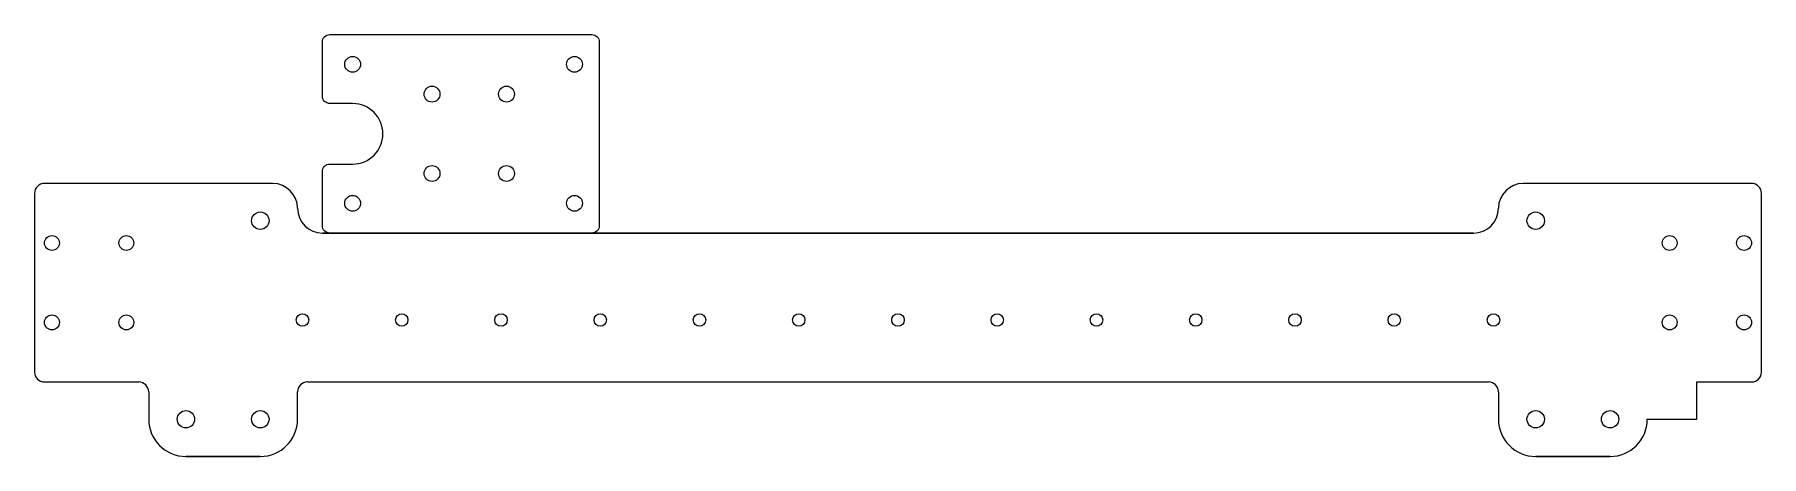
# Model space of a CAD drawing. Header units: millimetres. Extents: x 0 to 348, y 0 to 85.
import ezdxf

# ---------------------------------------------------------------- set-up
doc = ezdxf.new("R2010")
doc.units = ezdxf.units.MM

msp = doc.modelspace()

# ---------------------------------------------------------------- linework, layer by layer
at = {"color": 7, "linetype": 'Continuous', "lineweight": 15}
for p, q in [((0, 53), (0, 17)), ((48, 55), (2, 55)), ((346, 55), (300, 55)), ((348, 17), (348, 53)), ((290, 45), (58, 45)), ((2, 15), (21, 15)), ((55, 15), (293, 15)), ((335, 15), (346, 15)), ((335, 7.5), (335, 15)), ((23, 13), (23, 7.5)), ((53, 7.5), (53, 13)), ((295, 13), (295, 7.5)), ((325, 7.5), (335, 7.5)), ((30.5, 0), (45.5, 0)), ((302.5, 0), (317.5, 0))]:
    msp.add_line(p, q, dxfattribs=at)
at = {"color": 7, "linetype": 'Continuous'}
for p, q in [((58, 45), (290, 45)), ((335, 7.5), (335, 15)), ((325, 7.5), (335, 7.5)), ((45.5, 0), (30.5, 0)), ((317.5, 0), (302.5, 0))]:
    msp.add_line(p, q, dxfattribs=at)
at = {"color": 7, "linetype": 'Continuous', "lineweight": 15}
msp.add_lwpolyline([(59.5, 45, -0.414214), (58, 46.5), (58, 57.4, -0.414214), (59.5, 58.9), (64.1, 58.9, 1), (64.1, 71.1), (59.5, 71.1, -0.414214), (58, 72.6), (58, 83.5, -0.414214), (59.5, 85), (112.3, 85, -0.414214), (113.8, 83.5), (113.8, 46.5, -0.414214), (112.3, 45)], format="xyb", dxfattribs=at)
for centre, radius in [((64.1, 79), 1.6), ((108.8, 79), 1.6), ((80.1, 73), 1.6), ((95.1, 73), 1.6), ((80.1, 57), 1.6), ((95.1, 57), 1.6), ((64.1, 51), 1.6), ((108.8, 51), 1.6), ((45.5, 47.5), 1.75), ((302.5, 47.5), 1.75), ((3.5, 43), 1.5), ((18.5, 43), 1.5), ((329.5, 43), 1.5), ((344.5, 43), 1.5), ((3.5, 27), 1.5), ((18.5, 27), 1.5), ((54, 27.5), 1.25), ((74, 27.5), 1.25), ((94, 27.5), 1.25), ((114, 27.5), 1.25), ((134, 27.5), 1.25), ((154, 27.5), 1.25), ((174, 27.5), 1.25), ((194, 27.5), 1.25), ((214, 27.5), 1.25), ((234, 27.5), 1.25), ((254, 27.5), 1.25), ((274, 27.5), 1.25), ((294, 27.5), 1.25), ((329.5, 27), 1.5), ((344.5, 27), 1.5), ((30.5, 7.5), 1.75), ((45.5, 7.5), 1.75), ((302.5, 7.5), 1.75), ((317.5, 7.5), 1.75)]:
    msp.add_circle(centre, radius, dxfattribs=at)
at = {"color": 7, "linetype": 'Continuous'}
for centre, radius in [((45.5, 47.5), 1.75), ((302.5, 47.5), 1.75), ((3.5, 43), 1.5), ((18.5, 43), 1.5), ((329.5, 43), 1.5), ((344.5, 43), 1.5), ((3.5, 27), 1.5), ((18.5, 27), 1.5), ((54, 27.5), 1.25), ((74, 27.5), 1.25), ((94, 27.5), 1.25), ((114, 27.5), 1.25), ((134, 27.5), 1.25), ((154, 27.5), 1.25), ((174, 27.5), 1.25), ((194, 27.5), 1.25), ((214, 27.5), 1.25), ((234, 27.5), 1.25), ((254, 27.5), 1.25), ((274, 27.5), 1.25), ((294, 27.5), 1.25), ((329.5, 27), 1.5), ((344.5, 27), 1.5), ((30.5, 7.5), 1.75), ((45.5, 7.5), 1.75), ((302.5, 7.5), 1.75), ((317.5, 7.5), 1.75)]:
    msp.add_circle(centre, radius, dxfattribs=at)
at = {"color": 7, "linetype": 'Continuous', "lineweight": 15}
for centre, radius, start, end in [((2, 53), 2, 90, 180), ((48, 50), 5, 0, 90), ((300, 50), 5, 90, 180), ((346, 53), 2, 0, 90), ((58, 50), 5, 180, 270), ((290, 50), 5, 270, 0), ((2, 17), 2, 180, 270), ((21, 13), 2, 0, 90), ((55, 13), 2, 90, 180), ((293, 13), 2, 0, 90), ((346, 17), 2, 270, 0), ((30.5, 7.5), 7.5, 180, 270), ((45.5, 7.5), 7.5, 270, 0), ((302.5, 7.5), 7.5, 180, 270), ((317.5, 7.5), 7.5, 270, 0)]:
    msp.add_arc(centre, radius, start, end, dxfattribs=at)
at = {"color": 7, "linetype": 'Continuous'}
for centre, radius, start, end in [((58, 50), 5, 180, 270), ((290, 50), 5, 270, 0), ((30.5, 7.5), 7.5, 180, 270), ((45.5, 7.5), 7.5, 270, 0), ((302.5, 7.5), 7.5, 180, 270), ((317.5, 7.5), 7.5, 270, 0)]:
    msp.add_arc(centre, radius, start, end, dxfattribs=at)

doc.saveas('drawing.dxf')
